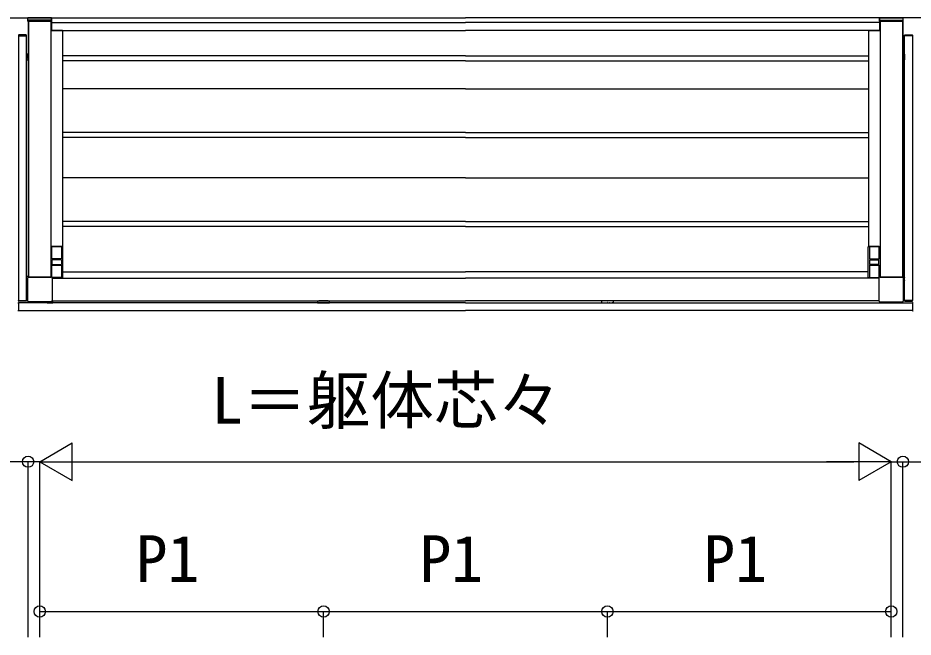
# Model space of a CAD drawing. Units: millimetres, scale not verified. Extents: x -10500 to 10500, y -15604 to 15536.
# Drawn here: x -7883 to -5013, y -275 to 1709 of the extents above; entities that cross this region are included whole.
import ezdxf
from ezdxf.enums import TextEntityAlignment as Align

# ---------------------------------------------------------------- set-up
doc = ezdxf.new("R2010")
doc.units = ezdxf.units.MM
doc.header["$LTSCALE"] = 80
for name, color, linetype in [('0-3_YKK_12', 2, 'Continuous'), ('0-4_YKK_13', 4, 'Continuous'), ('0-6_YKK_D', 6, 'Continuous'), ('0-8_YSS_K', 3, 'Continuous')]:
    doc.layers.add(name, color=color, linetype=linetype)
doc.styles.add('ＭＳ ゴシック', font='')
doc.styles.get('ＭＳ ゴシック').set_extended_font_data('MS Gothic')

msp = doc.modelspace()

# ---------------------------------------------------------------- linework, layer by layer
at = {"layer": '0-3_YKK_12'}
for p, q in [((-7850, 1699.4), (-7850, 878.88)), ((-7850, 1699.4), (-7777, 1699.4)), ((-7849.5, 1699.4), (-7849.5, 879.02)), ((-7777, 1699.4), (-7777, 879.09)), ((-7775, 1709.4), (-7775, 1669.4)), ((-7775, 1709.4), (-6448, 1709.4)), ((-7775, 1694.4), (-6448, 1694.4)), ((-5121, 1709.4), (-6448, 1709.4)), ((-5121, 1694.4), (-6448, 1694.4)), ((-5121, 1709.4), (-5121, 1669.4)), ((-5119, 1699.4), (-5119, 879.09)), ((-5046, 1699.4), (-5119, 1699.4)), ((-5046.5, 1699.4), (-5046.5, 879.02)), ((-5046, 1699.4), (-5046, 878.88)), ((-7740.5, 1668.9), (-7777, 1668.9)), ((-7775, 1669.4), (-6448, 1669.4)), ((-5121, 1669.4), (-6448, 1669.4)), ((-5155.5, 1668.9), (-5119, 1668.9)), ((-7881, 1652.4), (-7856, 1652.4)), ((-5015, 1652.4), (-5040, 1652.4)), ((-7773.31, 875.4), (-6448, 875.4)), ((-5122.69, 875.4), (-6448, 875.4)), ((-7773.52, 802.4), (-6448, 802.4)), ((-7773.38, 802.9), (-6448, 802.9)), ((-5122.62, 802.9), (-6448, 802.9)), ((-5122.48, 802.4), (-6448, 802.4))]:
    msp.add_line(p, q, dxfattribs=at)
for points in [[(-7740.5, 1668.9), (-7740.5, 976.9), (-7777, 976.9)], [(-5155.5, 1668.9), (-5155.5, 976.9), (-5119, 976.9)], [(-7881, 1652.4), (-7881, 803.9), (-7856, 803.9), (-7856, 1652.4)], [(-5015, 1652.4), (-5015, 803.9), (-5040, 803.9), (-5040, 1652.4)], [(-6448, 796.4), (-7881.5, 796.4), (-7881.5, 771.4), (-6448, 771.4)], [(-6448, 796.4), (-5014.5, 796.4), (-5014.5, 771.4), (-6448, 771.4)]]:
    msp.add_lwpolyline(points, dxfattribs=at)
at = {"layer": '0-4_YKK_13'}
for p, q in [((-7775, 1709.4), (-7851, 1709.4)), ((-7851, 1699.4), (-7851, 1709.4)), ((-7850.5, 1699.4), (-7850.5, 1700.9)), ((-7776.5, 1699.4), (-7850.5, 1699.4)), ((-7850, 1698.4), (-7850, 1698.4)), ((-7777.5, 1701.9), (-7849.5, 1701.9)), ((-7776, 1698.4), (-7777, 1698.4)), ((-7776.5, 1700.9), (-7776.5, 1699.4)), ((-7775, 1699.4), (-7775, 1709.4)), ((-5121, 1709.4), (-5045, 1709.4)), ((-5121, 1699.4), (-5121, 1709.4)), ((-5120, 1698.4), (-5119, 1698.4)), ((-5119.5, 1700.9), (-5119.5, 1699.4)), ((-5119.5, 1699.4), (-5045.5, 1699.4)), ((-5118.5, 1701.9), (-5046.5, 1701.9)), ((-5046, 1698.4), (-5046, 1698.4)), ((-5045.5, 1699.4), (-5045.5, 1700.9)), ((-5045, 1699.4), (-5045, 1709.4)), ((-7881.2, 1653.96), (-7881.3, 1652.4)), ((-7881.3, 1652.4), (-7855.7, 1652.4)), ((-7879.91, 1654.9), (-7880.21, 1654.9)), ((-7857.09, 1654.9), (-7879.91, 1654.9)), ((-7856.79, 1654.9), (-7857.09, 1654.9)), ((-7855.7, 1652.4), (-7855.8, 1653.96)), ((-5040.3, 1652.4), (-5040.2, 1653.96)), ((-5014.7, 1652.4), (-5040.3, 1652.4)), ((-5039.21, 1654.9), (-5038.91, 1654.9)), ((-5038.91, 1654.9), (-5016.09, 1654.9)), ((-5016.09, 1654.9), (-5015.79, 1654.9)), ((-5014.8, 1653.96), (-5014.7, 1652.4)), ((-7856, 1593.4), (-7856, 1588)), ((-7850, 1593.4), (-7856, 1593.4)), ((-7855.94, 1587.99), (-7856, 1588)), ((-7855.91, 1587.49), (-7855.91, 1578.51)), ((-7850, 1578.9), (-7850, 1593.4)), ((-6448, 1588.4), (-7740.5, 1588.4)), ((-6448, 1588.4), (-5155.5, 1588.4)), ((-5046, 1578.9), (-5046, 1593.4)), ((-5046, 1593.4), (-5040, 1593.4)), ((-5040.09, 1587.49), (-5040.09, 1578.51)), ((-5040.06, 1587.99), (-5040, 1588)), ((-5040, 1593.4), (-5040, 1588)), ((-7855.94, 1578.01), (-7856, 1578)), ((-7856, 1578), (-7856, 1575.2)), ((-7855.7, 1574.9), (-7850, 1574.9)), ((-6448, 1572.4), (-7740.5, 1572.4)), ((-6448, 1572.4), (-5155.5, 1572.4)), ((-5040.3, 1574.9), (-5046, 1574.9)), ((-5040.06, 1578.01), (-5040, 1578)), ((-5040, 1578), (-5040, 1575.2)), ((-6448, 1482.4), (-7740.5, 1482.4)), ((-6448, 1482.4), (-5155.5, 1482.4)), ((-6448, 1342.4), (-7740.5, 1342.4)), ((-6448, 1326.4), (-7740.5, 1326.4)), ((-6448, 1342.4), (-5155.5, 1342.4)), ((-6448, 1326.4), (-5155.5, 1326.4)), ((-6448, 1196.9), (-7740.5, 1196.9)), ((-6448, 1196.9), (-5155.5, 1196.9)), ((-6448, 1056.9), (-7740.5, 1056.9)), ((-6448, 1040.9), (-7740.5, 1040.9)), ((-6448, 1056.9), (-5155.5, 1056.9)), ((-6448, 1040.9), (-5155.5, 1040.9)), ((-7740, 976.9), (-7777, 976.9)), ((-7774, 936.9), (-7774, 976.9)), ((-7774, 976.6), (-7743, 976.6)), ((-7739.5, 877.4), (-7739.5, 976.4)), ((-5156.5, 877.4), (-5156.5, 976.4)), ((-5156, 976.9), (-5119, 976.9)), ((-5122, 976.6), (-5153, 976.6)), ((-5122, 936.9), (-5122, 976.9)), ((-7773.5, 920.4), (-7773.5, 933.4)), ((-7744.5, 934.4), (-7772.5, 934.4)), ((-7772.5, 919.4), (-7744.5, 919.4)), ((-7771.5, 936.9), (-7771.5, 934.4)), ((-7771.5, 936.4), (-7745.5, 936.4)), ((-7771.5, 919.4), (-7771.5, 916.9)), ((-7745.5, 934.4), (-7745.5, 936.9)), ((-7745.5, 916.9), (-7745.5, 919.4)), ((-7743.5, 933.4), (-7743.5, 920.4)), ((-5152.5, 933.4), (-5152.5, 920.4)), ((-5151.5, 934.4), (-5123.5, 934.4)), ((-5123.5, 919.4), (-5151.5, 919.4)), ((-5150.5, 934.4), (-5150.5, 936.9)), ((-5124.5, 936.4), (-5150.5, 936.4)), ((-5150.5, 916.9), (-5150.5, 919.4)), ((-5124.5, 936.9), (-5124.5, 934.4)), ((-5124.5, 919.4), (-5124.5, 916.9)), ((-5122.5, 920.4), (-5122.5, 933.4)), ((-7745.5, 917.4), (-7771.5, 917.4)), ((-7770.5, 916.9), (-7746.5, 916.9)), ((-7739.5, 895.9), (-6448, 895.9)), ((-5156.5, 895.9), (-6448, 895.9)), ((-5150.5, 917.4), (-5124.5, 917.4)), ((-5125.5, 916.9), (-5149.5, 916.9)), ((-7856, 878.3), (-7856, 881.1)), ((-7855.94, 878.29), (-7856, 878.3)), ((-7855.94, 868.31), (-7856, 868.3)), ((-7856, 862.9), (-7856, 868.3)), ((-7852.7, 862.9), (-7856, 862.9)), ((-7855.91, 868.81), (-7855.91, 877.79)), ((-7855.7, 881.4), (-7850, 881.4)), ((-7852.7, 803.7), (-7852.7, 875.1)), ((-7852.65, 875.1), (-7852.65, 803.7)), ((-7848.7, 879.1), (-7777.3, 879.1)), ((-7777.3, 879.05), (-7848.7, 879.05)), ((-7743, 877.2), (-7773.9, 877.2)), ((-7773.73, 876.9), (-7740, 876.9)), ((-7773.35, 875.1), (-7773.35, 803.7)), ((-7773.3, 875.1), (-7773.3, 803.7)), ((-5122.27, 876.9), (-5156, 876.9)), ((-5153, 877.2), (-5122.1, 877.2)), ((-5122.7, 875.1), (-5122.7, 803.7)), ((-5122.65, 875.1), (-5122.65, 803.7)), ((-5047.3, 879.1), (-5118.7, 879.1)), ((-5118.7, 879.05), (-5047.3, 879.05)), ((-5040.3, 881.4), (-5046, 881.4)), ((-5043.35, 875.1), (-5043.35, 803.7)), ((-5043.3, 803.7), (-5043.3, 875.1)), ((-5043.3, 862.9), (-5040, 862.9)), ((-5040.09, 868.81), (-5040.09, 877.79)), ((-5040.06, 878.29), (-5040, 878.3)), ((-5040.06, 868.31), (-5040, 868.3)), ((-5040, 878.3), (-5040, 881.1)), ((-5040, 862.9), (-5040, 868.3)), ((-7881.3, 803.9), (-7855.7, 803.9)), ((-7881.2, 802.34), (-7881.3, 803.9)), ((-7855.7, 803.9), (-7855.8, 802.34)), ((-5040.3, 803.9), (-5040.2, 802.34)), ((-5014.7, 803.9), (-5040.3, 803.9)), ((-5014.8, 802.34), (-5014.7, 803.9)), ((-7883.06, 796.6), (-7881.5, 796.7)), ((-7881.5, 796.7), (-7881.5, 771.1)), ((-7879.91, 801.4), (-7880.21, 801.4)), ((-7857.09, 801.4), (-7879.91, 801.4)), ((-7856.79, 801.4), (-7857.09, 801.4)), ((-7777.3, 799.75), (-7848.7, 799.75)), ((-7777.3, 799.7), (-7848.7, 799.7)), ((-7789.5, 799.7), (-7789.5, 796.4)), ((-7789.5, 796.4), (-7784.1, 796.4)), ((-7784.09, 796.46), (-7784.1, 796.4)), ((-7783.59, 796.49), (-7774.61, 796.49)), ((-7774.11, 796.46), (-7774.1, 796.4)), ((-7774.1, 796.4), (-7771.3, 796.4)), ((-7771, 796.7), (-7771, 802.4)), ((-6922, 802.4), (-6922, 796.7)), ((-6921.7, 796.4), (-6918.9, 796.4)), ((-6918.89, 796.46), (-6918.9, 796.4)), ((-6918.39, 796.49), (-6909.41, 796.49)), ((-6903.5, 802.4), (-6918, 802.4)), ((-6908.91, 796.46), (-6908.9, 796.4)), ((-6908.9, 796.4), (-6903.5, 796.4)), ((-6903.5, 802.4), (-6903.5, 802.37)), ((-6903.5, 796.43), (-6903.5, 796.4)), ((-6888, 802.4), (-6902.5, 802.4)), ((-6902.5, 802.4), (-6902.5, 802.37)), ((-6902.5, 796.43), (-6902.5, 796.4)), ((-6902.5, 796.4), (-6897.1, 796.4)), ((-6897.09, 796.46), (-6897.1, 796.4)), ((-6896.59, 796.49), (-6887.61, 796.49)), ((-6887.11, 796.46), (-6887.1, 796.4)), ((-6887.1, 796.4), (-6884.3, 796.4)), ((-6884, 796.7), (-6884, 802.4)), ((-6012, 802.4), (-6012, 796.7)), ((-6011.7, 796.4), (-6008.9, 796.4)), ((-6008.89, 796.46), (-6008.9, 796.4)), ((-6008.39, 796.49), (-5999.41, 796.49)), ((-5993.5, 802.4), (-6008, 802.4)), ((-5998.91, 796.46), (-5998.9, 796.4)), ((-5998.9, 796.4), (-5993.5, 796.4)), ((-5993.5, 802.4), (-5993.5, 802.37)), ((-5993.5, 796.43), (-5993.5, 796.4)), ((-5978, 802.4), (-5992.5, 802.4)), ((-5992.5, 802.4), (-5992.5, 802.37)), ((-5992.5, 796.43), (-5992.5, 796.4)), ((-5992.5, 796.4), (-5987.1, 796.4)), ((-5987.09, 796.46), (-5987.1, 796.4)), ((-5986.59, 796.49), (-5977.61, 796.49)), ((-5977.11, 796.46), (-5977.1, 796.4)), ((-5977.1, 796.4), (-5974.3, 796.4)), ((-5974, 796.7), (-5974, 802.4)), ((-5118.7, 799.75), (-5047.3, 799.75)), ((-5118.7, 799.7), (-5047.3, 799.7)), ((-5039.21, 801.4), (-5038.91, 801.4)), ((-5038.91, 801.4), (-5016.09, 801.4)), ((-5016.09, 801.4), (-5015.79, 801.4)), ((-5014.5, 796.7), (-5014.5, 771.1)), ((-5012.94, 796.6), (-5014.5, 796.7)), ((-7881.5, 771.1), (-7883.06, 771.2)), ((-5014.5, 771.1), (-5012.94, 771.2))]:
    msp.add_line(p, q, dxfattribs=at)
for points in [[(-7743, 976.9), (-7743, 936.9), (-7774, 936.9)], [(-5153, 976.9), (-5153, 936.9), (-5122, 936.9)], [(-7774, 877.36), (-7774, 916.9), (-7770.5, 916.9)], [(-7746.5, 916.9), (-7743, 916.9), (-7743, 876.9)], [(-5149.5, 916.9), (-5153, 916.9), (-5153, 876.9)], [(-5122, 877.36), (-5122, 916.9), (-5125.5, 916.9)]]:
    msp.add_lwpolyline(points, dxfattribs=at)
for centre, radius, start, end in [((-7849.5, 1700.9), 1, 90, 180), ((-7777.5, 1700.9), 1, 0, 90), ((-5118.5, 1700.9), 1, 90, 180), ((-5046.5, 1700.9), 1, 0, 90), ((-7880.21, 1653.9), 1, 90, 176.5), ((-7856.79, 1653.9), 1, 3.5, 90), ((-5039.21, 1653.9), 1, 90, 176.5), ((-5015.79, 1653.9), 1, 3.5, 90), ((-7740, 976.4), 0.5, 0, 90), ((-5156, 976.4), 0.5, 90, 180), ((-7772.5, 933.4), 1, 90, 180), ((-7772.5, 920.4), 1, 180, 270), ((-7744.5, 933.4), 1, 0, 90), ((-7744.5, 920.4), 1, 270, 0), ((-5151.5, 933.4), 1, 90, 180), ((-5151.5, 920.4), 1, 180, 270), ((-5123.5, 933.4), 1, 0, 90), ((-5123.5, 920.4), 1, 270, 0), ((-7848.7, 875.1), 4, 90, 180), ((-7848.7, 875.1), 3.95, 90, 180), ((-7777.3, 875.1), 4, 0, 90), ((-7777.3, 875.1), 3.95, 0, 90), ((-7740, 877.4), 0.5, 270, 0), ((-5156, 877.4), 0.5, 180, 270), ((-5118.7, 875.1), 4, 90, 180), ((-5118.7, 875.1), 3.95, 90, 180), ((-5047.3, 875.1), 4, 0, 90), ((-5047.3, 875.1), 3.95, 0, 90), ((-7848.7, 803.7), 4, 180, 270), ((-7848.7, 803.7), 3.95, 180, 270), ((-7777.3, 803.7), 4, 270, 0), ((-7777.3, 803.7), 3.95, 270, 0), ((-5118.7, 803.7), 4, 180, 270), ((-5118.7, 803.7), 3.95, 180, 270), ((-5047.3, 803.7), 3.95, 270, 0), ((-5047.3, 803.7), 4, 270, 0), ((-7880.21, 802.4), 1, 183.5, 270), ((-7856.79, 802.4), 1, 270, 356.5), ((-5039.21, 802.4), 1, 183.5, 270), ((-5015.79, 802.4), 1, 270, 356.5)]:
    msp.add_arc(centre, radius, start, end, dxfattribs=at)
for centre, major_axis, ratio, start_param, end_param in [((-7850, 1699.4), (-0.71, -0.71), 0.99628, 5.4996506, 7.06672), ((-7776, 1699.4), (0.71, -0.71), 0.99628, 5.4996506, 7.06672), ((-5120, 1699.4), (-0.71, -0.71), 0.99628, 5.4996506, 7.06672), ((-5046, 1699.4), (0.71, -0.71), 0.99628, 5.4996506, 7.06672), ((-7855.94, 1587.49), (0, -0.5), 0.061163, 1.5707963, 3.132866), ((-5040.06, 1587.49), (0, -0.5), 0.061163, 3.1503193, 4.712389), ((-7855.7, 1575.2), (0.213, 0.213), 0.99628, 2.358058, 3.9251274), ((-7855.94, 1578.51), (0, -0.5), 0.061163, 0.0087266, 1.5707963), ((-5040.3, 1575.2), (-0.213, 0.213), 0.99628, 2.358058, 3.9251274), ((-5040.06, 1578.51), (0, -0.5), 0.061163, 4.712389, 6.2744587), ((-7855.7, 881.1), (0.213, -0.213), 0.99628, 2.358058, 3.9251274), ((-7855.94, 877.79), (0, 0.5), 0.061163, 4.712389, 6.2744587), ((-7855.94, 868.81), (0, 0.5), 0.061163, 3.1503193, 4.712389), ((-5040.3, 881.1), (-0.213, -0.213), 0.99628, 2.358058, 3.9251274), ((-5040.06, 877.79), (0, 0.5), 0.061163, 0.0087266, 1.5707963), ((-5040.06, 868.81), (0, 0.5), 0.061163, 1.5707963, 3.132866), ((-7783.59, 796.46), (0.5, 0), 0.061163, 1.5707963, 3.132866), ((-7774.61, 796.46), (0.5, 0), 0.061163, 0.0087266, 1.5707963), ((-7771.3, 796.7), (-0.213, 0.213), 0.99628, 2.358058, 3.9251274), ((-6921.7, 796.7), (0.213, 0.213), 0.99628, 2.358058, 3.9251274), ((-6918.39, 796.46), (0.5, 0), 0.061163, 1.5707963, 3.132866), ((-6909.41, 796.46), (0.5, 0), 0.061163, 0.0087266, 1.5707963), ((-6903, 802.37), (0.5, 0), 0.061163, 3.1415927, 6.2831853), ((-6903, 796.43), (0.5, 0), 0.061163, 6.2831853, 9.424778), ((-6896.59, 796.46), (0.5, 0), 0.061163, 1.5707963, 3.132866), ((-6887.61, 796.46), (0.5, 0), 0.061163, 0.0087266, 1.5707963), ((-6884.3, 796.7), (-0.213, 0.213), 0.99628, 2.358058, 3.9251274), ((-6011.7, 796.7), (0.213, 0.213), 0.99628, 2.358058, 3.9251274), ((-6008.39, 796.46), (0.5, 0), 0.061163, 1.5707963, 3.132866), ((-5999.41, 796.46), (0.5, 0), 0.061163, 0.0087266, 1.5707963), ((-5993, 802.37), (0.5, 0), 0.061163, 3.1415927, 6.2831853), ((-5993, 796.43), (0.5, 0), 0.061163, 6.2831853, 9.424778), ((-5986.59, 796.46), (0.5, 0), 0.061163, 1.5707963, 3.132866), ((-5977.61, 796.46), (0.5, 0), 0.061163, 0.0087266, 1.5707963), ((-5974.3, 796.7), (-0.213, 0.213), 0.99628, 2.358058, 3.9251274)]:
    msp.add_ellipse(centre, major_axis=major_axis, ratio=ratio, start_param=start_param, end_param=end_param, dxfattribs=at)
at = {"layer": '0-6_YKK_D'}
for p, q in [((-7813, 287.4), (-7709.08, 347.4)), ((-7709.08, 227.4), (-7709.08, 347.4)), ((-5083, 287.4), (-5186.92, 347.4)), ((-5186.92, 347.4), (-5186.92, 227.4)), ((-7850.5, 287.4), (-8569.73, 287.4)), ((-7850.5, -274.6), (-7850.5, 288.4)), ((-7813, 287.4), (-7850.5, 287.4)), ((-7813, -274.6), (-7813, 288.4)), ((-7813, -274.6), (-7813, 288.4)), ((-7813, 287.4), (-7741, 287.4)), ((-7813, 287.4), (-7709.08, 227.4)), ((-7813, 287.4), (-7605.15, 287.4)), ((-7693, 287.4), (-5203, 287.4)), ((-5083, 287.4), (-5290.85, 287.4)), ((-5083, 287.4), (-5186.92, 227.4)), ((-5083, 287.4), (-5155, 287.4)), ((-5083, -274.6), (-5083, 288.4)), ((-5083, -274.6), (-5083, 288.4)), ((-5083, 287.4), (-5045.5, 287.4)), ((-5045.5, -274.6), (-5045.5, 288.4)), ((-5045.5, 287.4), (-4326.27, 287.4)), ((-7813, -274.6), (-7813, -191.6)), ((-7813, -192.6), (-6903, -192.6)), ((-6903, -274.6), (-6903, -191.6)), ((-6903, -274.6), (-6903, -191.6)), ((-6903, -192.6), (-5993, -192.6)), ((-5993, -274.6), (-5993, -191.6)), ((-5993, -274.6), (-5993, -191.6)), ((-5993, -192.6), (-5083, -192.6)), ((-5083, -274.6), (-5083, -191.6))]:
    msp.add_line(p, q, dxfattribs=at)
for centre in [(-7850.5, 287.4), (-5045.5, 287.4), (-7813, -192.6), (-6903, -192.6), (-6903, -192.6), (-5993, -192.6), (-5993, -192.6), (-5083, -192.6)]:
    msp.add_circle(centre, 18, dxfattribs=at)
at = {"layer": '0-8_YSS_K'}
for p in [(-7931.5, 1709.4), (-4964.5, 1709.4)]:
    msp.add_line(p, (-6448, 1709.4), dxfattribs=at)

# ---------------------------------------------------------------- texts
at = {"layer": '0-6_YKK_D', "style": 'ＭＳ ゴシック'}
for s, p in [('L＝躯体芯々', (-7262.84, 364.06)), ('P1', (-7505.2, -142.6)), ('P1', (-6595.2, -142.6)), ('P1', (-5685.2, -142.6))]:
    msp.add_text(s, height=149.6, dxfattribs=at).set_placement(p, align=Align.BOTTOM_LEFT)

doc.saveas('drawing.dxf')
